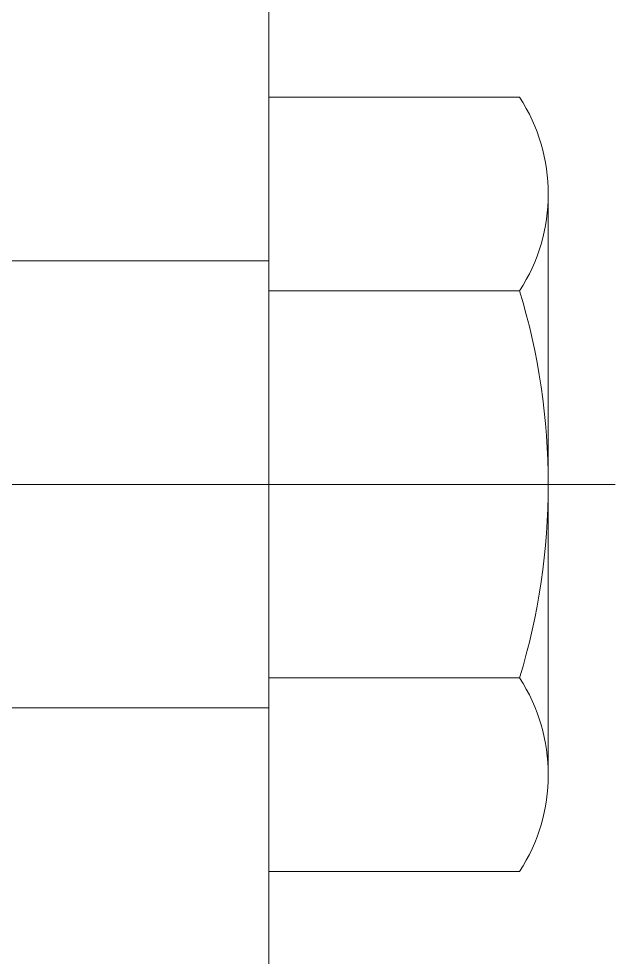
# Model space of a CAD drawing. Header units: millimetres. Extents: x -50460 to 50460, y -35640 to 35640.
# Drawn here: x -33255.93 to -33229.24, y 25760.79 to 25802.78 of the extents above; entities that cross this region are included whole.
import ezdxf

# ---------------------------------------------------------------- set-up
doc = ezdxf.new("R2010")
doc.units = ezdxf.units.MM
doc.set_wipeout_variables(frame=1)
doc.linetypes.add('点画线', pattern=[18, 12, -2, 2, -2])
for name, color, linetype, lineweight in [('EB0', 7, 'Continuous', 15), ('中心线层', 1, '点画线', 18), ('尺寸线层', 4, 'Continuous', 18), ('粗实线层', 7, 'Continuous', 15), ('粗实线层_1', 7, 'Continuous', 15), ('细实线层', 3, 'Continuous', 18)]:
    doc.layers.add(name, color=color, linetype=linetype, lineweight=lineweight)

# ---------------------------------------------------------------- blocks, each defined once
blk = doc.blocks.new('*X994')
at = {"layer": 'EB0'}
for p, q in [((0, -17.321), (0, 17.321)), ((11.223, 17.321), (0, 17.321)), ((12.5, -12.99), (12.5, 12.99)), ((0, 10), (-138.5, 10)), ((0, -10), (0, 10)), ((11.223, 8.66), (0, 8.66)), ((11.223, -8.66), (0, -8.66)), ((0, -10), (-138.5, -10)), ((11.223, -17.321), (0, -17.321))]:
    blk.add_line(p, q, dxfattribs=at)
for centre, radius, start, end in [((4.521, 12.99), 7.979, 327.1328, 32.8672), ((-17.5, 0), 30, 343.2213, 16.7787), ((4.521, -12.99), 7.979, 327.1328, 32.8672)]:
    blk.add_arc(centre, radius, start, end, dxfattribs=at)
at = {"layer": '中心线层', "linetype": '点画线', "lineweight": 18}
blk.add_line((15.5, 0), (-143, 0), dxfattribs=at)
blk = doc.blocks.new('*X1027')
at = {"layer": '粗实线层'}
blk.add_line((0, -177), (0, -10), dxfattribs=at)
blk = doc.blocks.new('*X1028')
at = {"layer": '粗实线层_1'}
blk.add_line((297.218, -170.589), (297.218, 29.411), dxfattribs=at)
blk = doc.blocks.new('*X1024')
at = {"layer": '中心线层'}
blk.add_line((-1.42, -88), (-27.42, -88), dxfattribs=at)
at = {"layer": '粗实线层_1'}
for name, p in [('*X1028', (-306.218, -62.411)), ('*X1027', (-9, -39.5))]:
    blk.add_blockref(name, p, dxfattribs=at)
blk = doc.blocks.new('*X947')
blk.add_wipeout([(835, 150), (835, 158.5), (835, 158.5), (836.5, 160), (836.5, 160), (881, 160), (881, 160), (893.5, 160), (893.5, 160), (975, 160), (975, 160), (975, 167.321), (975, 167.321), (986.223, 167.321), (987.5, 162.99), (987.499, 163.143), (987.494, 163.295), (987.487, 163.448), (987.477, 163.6), (987.464, 163.752), (987.448, 163.904), (987.429, 164.055), (987.407, 164.206), (987.382, 164.357), (987.355, 164.507), (987.324, 164.656), (987.291, 164.805), (987.255, 164.953), (987.216, 165.101), (987.174, 165.248), (987.129, 165.394), (987.082, 165.539), (987.032, 165.683), (986.979, 165.826), (986.924, 165.968), (986.865, 166.109), (986.804, 166.249), (986.741, 166.387), (986.674, 166.525), (986.606, 166.661), (986.534, 166.796), (986.46, 166.929), (986.383, 167.061), (986.304, 167.192), (986.223, 167.321), (987.5, 162.99), (987.5, 150), (987.5, 150), (987.5, 137.01), (986.223, 132.679), (986.304, 132.808), (986.383, 132.939), (986.46, 133.071), (986.534, 133.204), (986.606, 133.339), (986.674, 133.475), (986.741, 133.613), (986.804, 133.751), (986.865, 133.891), (986.924, 134.032), (986.979, 134.174), (987.032, 134.317), (987.082, 134.461), (987.129, 134.606), (987.174, 134.752), (987.216, 134.899), (987.255, 135.047), (987.291, 135.195), (987.324, 135.344), (987.355, 135.493), (987.382, 135.643), (987.407, 135.794), (987.429, 135.945), (987.448, 136.096), (987.464, 136.248), (987.477, 136.4), (987.487, 136.552), (987.494, 136.705), (987.499, 136.857), (987.5, 137.01), (986.223, 132.679), (975, 132.679), (975, 132.679), (975, 140), (975, 140), (893.5, 140), (893.5, 140), (881, 140), (881, 140), (836.5, 140), (836.5, 140), (835, 141.5), (835, 141.5)]).dxf.layer = '粗实线层_1'
at = {"layer": '粗实线层_1'}
for name, p in [('*X1024', (984, 238)), ('*X994', (975, 150))]:
    blk.add_blockref(name, p, dxfattribs=at)
blk = doc.blocks.new('*X805')
at = {"layer": '细实线层'}
blk.add_blockref('*X947', (-1515, 4855), dxfattribs=at)

msp = doc.modelspace()

# ---------------------------------------------------------------- block references
at = {"layer": '尺寸线层'}
msp.add_blockref('*X805', (-32704.742, 20776.945), dxfattribs=at)

doc.saveas('drawing.dxf')
